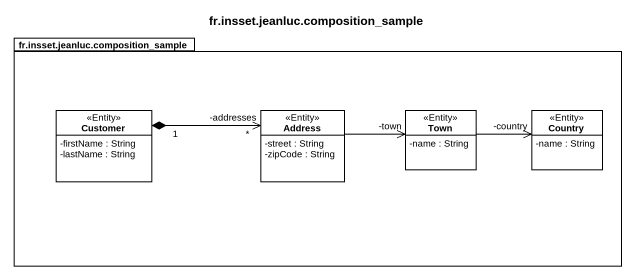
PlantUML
@startuml
title fr.insset.jeanluc.composition_sample
hide circle
hide empty members
skinparam classAttributeIconSize 0
package "fr.insset.jeanluc.composition_sample" as fr_insset_jeanluc {
  class Customer <<Entity>> {
    -firstName : String
    -lastName : String
  }
  class Address <<Entity>> {
    -street : String
    -zipCode : String
  }
  class Town <<Entity>> {
    -name : String
  }
  class Country <<Entity>> {
    -name : String
  }
}
Customer "1" *-right-> "-addresses\n*" Address
Address -right-> "-town" Town
Town -right-> "-country" Country
@enduml
